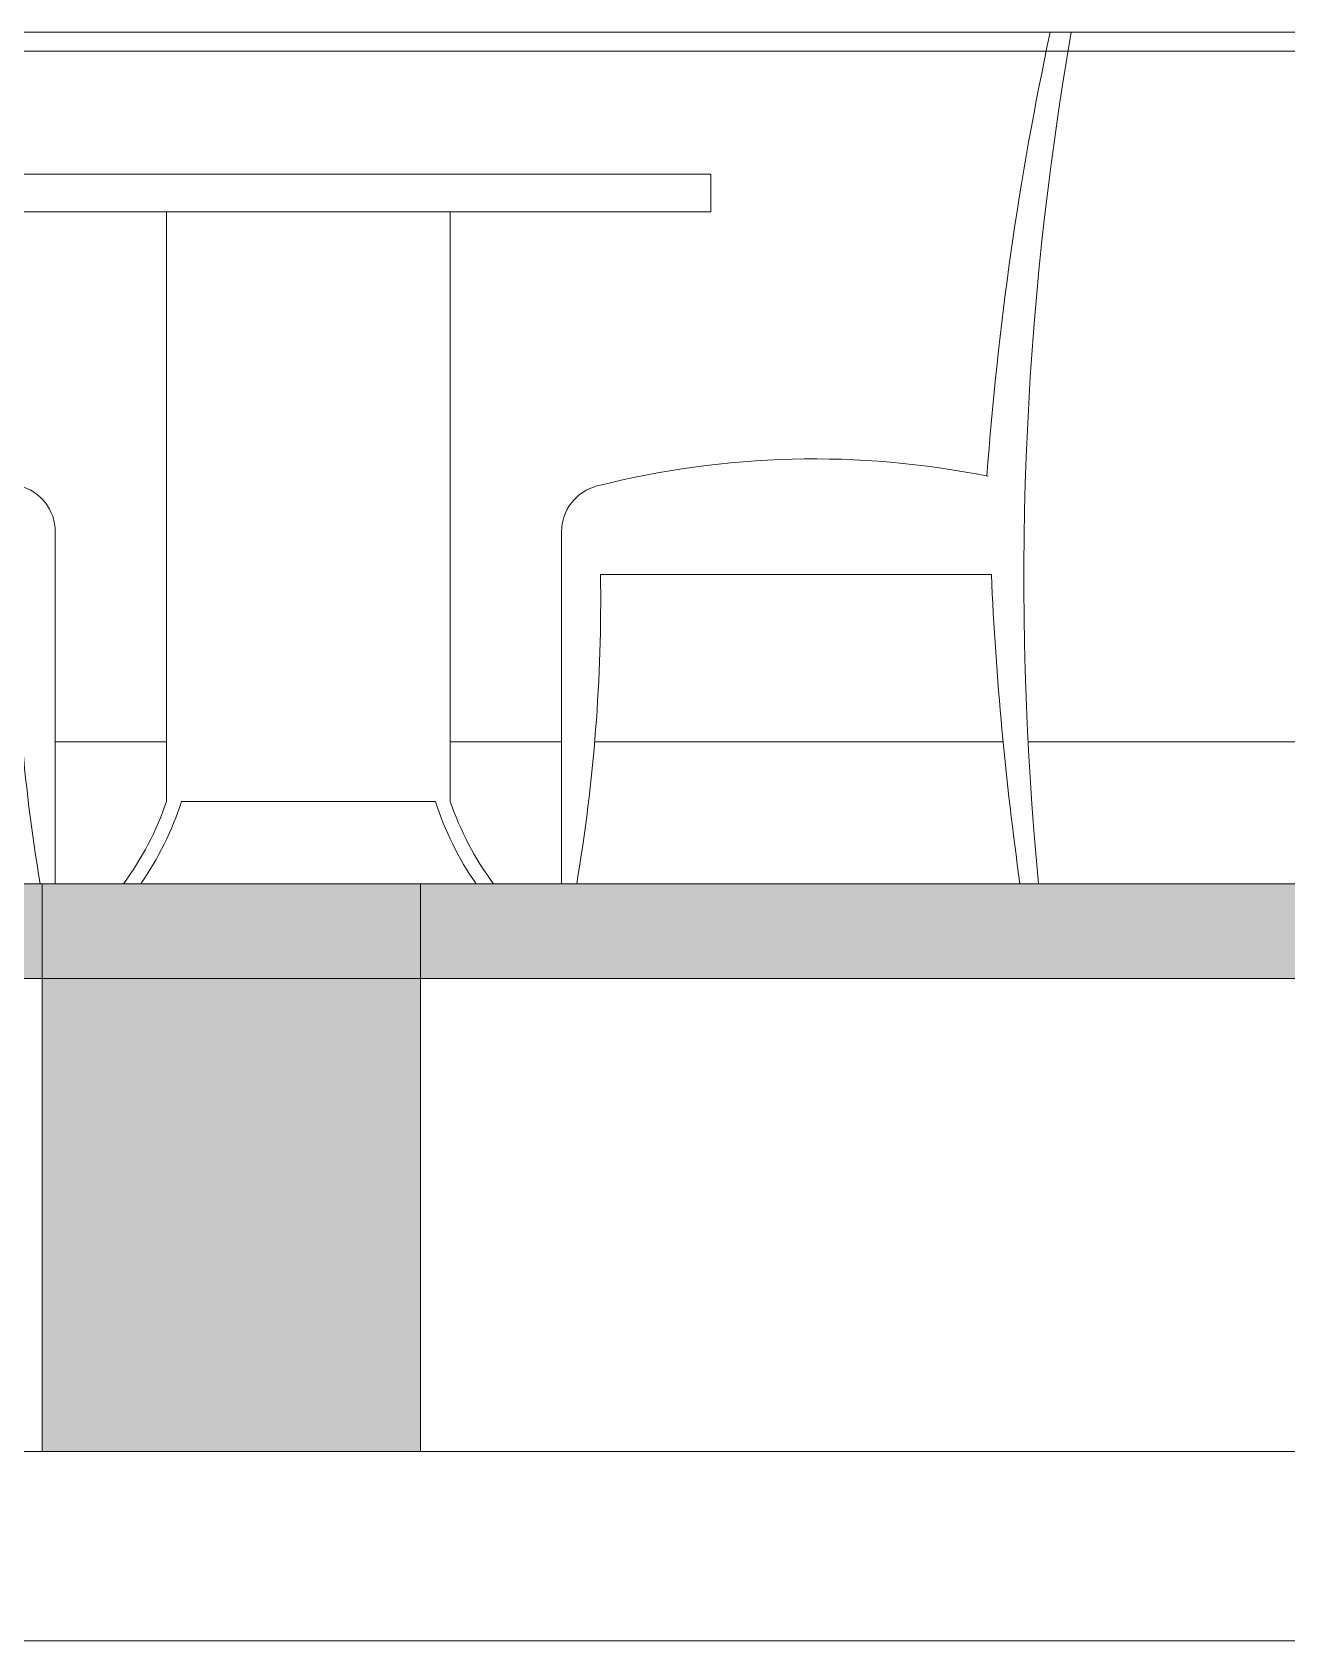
# Model space of a CAD drawing. Header units: millimetres. Extents: x 485872 to 486142, y -52344 to -52207.
# Drawn here: x 486104.828 to 486106.155, y -52335.177 to -52333.477 of the extents above; entities that cross this region are included whole.
import ezdxf

# ---------------------------------------------------------------- set-up
doc = ezdxf.new("R2010")
doc.units = ezdxf.units.MM
doc.header["$LTSCALE"] = 15
doc.layers.add('G', color=8, linetype='Continuous')

# ---------------------------------------------------------------- blocks, each defined once
blk = doc.blocks.new('A$C40DE41E0')
at = {"linetype": 'Continuous', "lineweight": 9, "ltscale": 0.8}
for points in [[(87.8, 430.6, -0.112305), (501.2, 420.4, -0.343237), (538.9, 371.9), (538.9, 0), (522.9, 0, -0.045594), (497.7, 326.8), (84.6, 326.8, -0.02407), (54.3, 0), (34.7, 0, 0.067421), (0, 900), (22.3, 900, -0.034591), (89.2, 430.9, -0.034591)], [(1525.2, 430.6, 0.112305), (1111.8, 420.4, 0.343237), (1074.1, 371.9), (1074.1, 0), (1090.1, 0, 0.045594), (1115.3, 326.8), (1528.5, 326.8, 0.02407), (1558.7, 0), (1578.3, 0, -0.067421), (1613, 900), (1590.7, 900, 0.034591), (1523.8, 430.9, 0.034591)], [(956.5, 710), (956.5, 87.1, 0.078394), (1002.1, 0), (983.7, 0, -0.073867), (940.7, 87.1), (672.3, 87.1, -0.073867), (629.3, 0), (610.9, 0, 0.078394), (656.5, 87.1), (656.5, 710)]]:
    blk.add_lwpolyline(points, format="xyb", dxfattribs=at)
blk.add_lwpolyline([(1232, 710), (1232, 750), (381, 750), (381, 710)], close=True, dxfattribs=at)

msp = doc.modelspace()

# ---------------------------------------------------------------- hatches: boundary and pattern name
at = {"linetype": 'Continuous', "lineweight": 13}
h = msp.add_hatch(color=256, dxfattribs=at)
h.dxf.hatch_style = 1
h.paths.add_polyline_path([(486095.7389, -52334.3766), (486095.7389, -52334.4766), (486127.3389, -52334.4766), (486127.3389, -52334.5766), (486127.3389, -52334.3766)])
h = msp.add_hatch(color=256, dxfattribs=at)
h.dxf.hatch_style = 1
h.paths.add_polyline_path([(486104.8389, -52334.9766), (486105.2389, -52334.9766), (486105.2389, -52334.3766), (486104.8389, -52334.3766)])

# ---------------------------------------------------------------- linework, layer by layer
for points in [[(486095.7389, -52334.3766), (486127.3389, -52334.3766), (486127.3389, -52334.5766), (486127.3389, -52334.5766), (486127.3389, -52334.4766), (486095.7389, -52334.4766)], [(486102.3389, -52334.9766), (486107.7389, -52334.9766)], [(486102.3389, -52335.1766), (486107.7389, -52335.1766)]]:
    msp.add_lwpolyline(points, dxfattribs=at)
msp.add_lwpolyline([(486104.8389, -52334.9766), (486105.2389, -52334.9766), (486105.2389, -52334.3766), (486104.8389, -52334.3766)], close=True, dxfattribs=at)
at = {"layer": 'G', "lineweight": 0}
for points in [[(486106.3185, -52333.4766), (486103.9223, -52333.4766)], [(486103.9577, -52333.4966), (486106.2831, -52333.4966)], [(486104.9704, -52334.2266), (486104.8528, -52334.2266)], [(486105.388, -52334.2266), (486105.2704, -52334.2266)], [(486105.8548, -52334.2266), (486105.423, -52334.2266)], [(486106.2784, -52334.2266), (486105.8811, -52334.2266)]]:
    msp.add_lwpolyline(points, dxfattribs=at)

# ---------------------------------------------------------------- block references
at = {"xscale": 0.001, "yscale": 0.001, "zscale": 0.001}
msp.add_blockref('A$C40DE41E0', (486104.3139, -52334.3766), dxfattribs=at)

doc.saveas('drawing.dxf')
